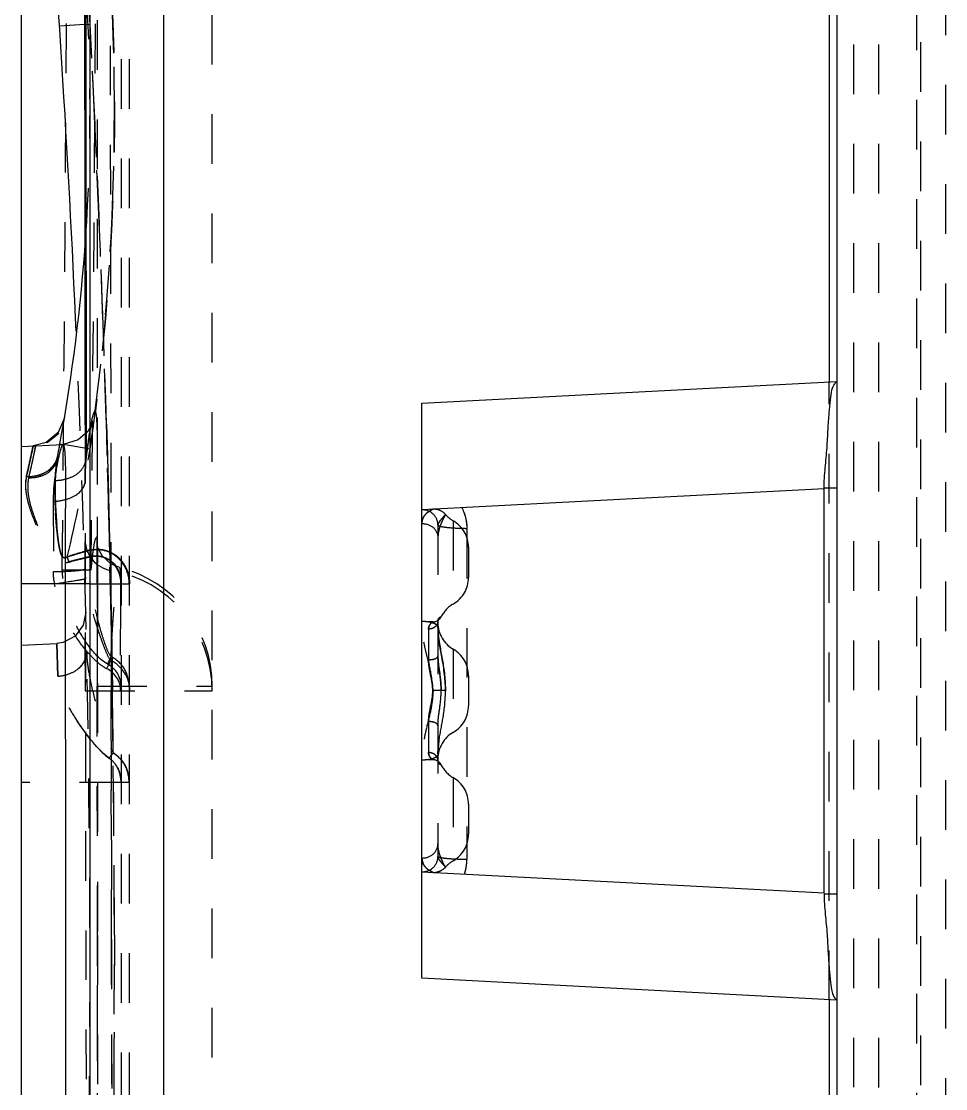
# Model space of a CAD drawing. Header units: millimetres. Extents: x 1147 to 12155, y -6137 to -4403.
# Drawn here: x 4469.75 to 4500.16, y -5206.5 to -5171.39 of the extents above; entities that cross this region are included whole.
import ezdxf

# ---------------------------------------------------------------- set-up
doc = ezdxf.new("R2010")
doc.units = ezdxf.units.MM
doc.header["$LTSCALE"] = 16.335
doc.linetypes.add('HIDDEN', pattern=[0.2, 0.1, -0.1])
doc.layers.get('0').update_dxf_attribs({"linetype": 'CONTINUOUS'})
doc.layers.add('DEFAULT_2', color=8, linetype='HIDDEN')

msp = doc.modelspace()

# ---------------------------------------------------------------- linework, layer by layer
at = {"color": 7, "linetype": 'Continuous'}
for p, q in [((4496.578, -5023.772), (4496.578, -5226.059)), ((4474.44, -5400.96), (4474.44, -5116.583)), ((4471.999, -5119.544), (4471.999, -5397.999)), ((4469.746, -5185.357), (4469.746, -5128.924)), ((4496.33, -5131.507), (4496.33, -5183.241)), ((4471.828, -5171.498), (4471.003, -5171.551)), ((4482.925, -5183.957), (4496.578, -5183.241)), ((4482.925, -5202.871), (4482.925, -5183.957)), ((4471.165, -5184.439), (4470.963, -5184.914)), ((4471.879, -5184.663), (4471.88, -5184.925)), ((4470.963, -5184.914), (4470.566, -5185.247)), ((4469.746, -5185.381), (4471.121, -5185.309)), ((4469.746, -5275.852), (4469.746, -5185.383)), ((4470.566, -5185.247), (4470.132, -5185.361)), ((4471.017, -5185.287), (4471.128, -5185.307)), ((4471.618, -5185.159), (4471.121, -5185.309)), ((4482.925, -5187.452), (4496.159, -5186.758)), ((4496.159, -5186.741), (4496.578, -5186.741)), ((4496.159, -5200.07), (4496.159, -5186.758)), ((4471.999, -5189.893), (4469.746, -5189.895)), ((4496.159, -5200.07), (4482.925, -5199.376)), ((4496.159, -5200.087), (4496.578, -5200.087)), ((4496.578, -5203.587), (4482.925, -5202.871)), ((4496.33, -5203.587), (4496.33, -5313.956))]:
    msp.add_line(p, q, dxfattribs=at)
msp.add_lwpolyline([(4471.999, -5184.763), (4471.929, -5184.882), (4471.618, -5185.159)], dxfattribs=at)
for centre, radius, start, end in [((41540.038, -5139.155), 37068.225, 180.0138473, 180.0707969), ((3995.337, -5202.464), 476.67, 2.56503, 4.71167), ((4410.608, -5174.31), 61.398, 349.7007, 356.07633), ((-4046.899, -5202.828), 8518.107, 359.9179094, 0.0869932)]:
    msp.add_arc(centre, radius, start, end, dxfattribs=at)
for points, knots in [([(4471.856, -5151.495), (4471.857, -5154.25), (4471.861, -5165.306), (4471.87, -5176.362), (4471.879, -5184.663)], [0, 0, 0, 0, 0.249206, 1, 1, 1, 1]), ([(4496.159, -5186.758), (4496.159, -5186.53), (4496.196, -5186.083), (4496.261, -5185.437), (4496.287, -5184.836), (4496.325, -5184.31), (4496.371, -5183.879), (4496.397, -5183.548), (4496.48, -5183.341), (4496.552, -5183.262), (4496.578, -5183.241)], [0, 0, 0, 0, 0.191156, 0.375781, 0.545798, 0.695176, 0.818164, 0.910324, 0.972891, 1, 1, 1, 1]), ([(4472, -5184.834), (4471.993, -5184.875), (4471.963, -5185.058), (4471.937, -5185.241), (4471.918, -5185.384)], [0, 0, 0, 0, 0.22333, 1, 1, 1, 1]), ([(4471.205, -5186.064), (4471.203, -5185.955), (4471.199, -5185.77), (4471.183, -5185.523), (4471.168, -5185.398), (4471.14, -5185.31), (4471.121, -5185.31)], [0, 0, 0, 0, 0.42638, 0.735515, 0.924362, 1, 1, 1, 1]), ([(4471.198, -5189.895), (4471.196, -5189.169), (4471.199, -5187.892), (4471.213, -5186.615), (4471.205, -5186.064)], [0, 0, 0, 0, 0.568479, 1, 1, 1, 1]), ([(4496.159, -5200.087), (4496.159, -5200.315), (4496.197, -5200.762), (4496.263, -5201.409), (4496.288, -5202.008), (4496.326, -5202.533), (4496.372, -5202.962), (4496.399, -5203.289), (4496.482, -5203.492), (4496.553, -5203.567), (4496.578, -5203.587)], [0, 0, 0, 0, 0.192286, 0.377787, 0.548395, 0.697982, 0.820878, 0.912638, 0.974004, 1, 1, 1, 1])]:
    msp.add_open_spline(points, degree=3, knots=knots, dxfattribs=at)
at = {"layer": 'DEFAULT_2', "color": 8, "linetype": 'HIDDEN'}
for p, q in [((4499.208, -5224.612), (4499.208, -5106.2)), ((4500.161, -5410.339), (4500.161, -5107.204)), ((4499.347, -5408.936), (4499.347, -5108.607)), ((4472.256, -5189.327), (4472.256, -5126.103)), ((4476.029, -5388.431), (4476.029, -5129.112)), ((4497.958, -5226.06), (4497.958, -5129.176)), ((4497.144, -5226.059), (4497.144, -5129.798)), ((4473.027, -5133.436), (4473.027, -5244.192)), ((4473.297, -5133.436), (4473.297, -5244.192)), ((4472.811, -5258.768), (4472.66, -5159.755)), ((4471.828, -5171.498), (4472.007, -5171.486)), ((4496.33, -5203.587), (4496.33, -5183.241)), ((4472.042, -5184.69), (4471.999, -5184.763)), ((4472.545, -5184.648), (4472.575, -5185.663)), ((4472.546, -5184.647), (4472.576, -5185.662)), ((4470.965, -5184.956), (4470.6, -5185.257)), ((4470.966, -5184.954), (4470.601, -5185.256)), ((4470.963, -5184.914), (4470.966, -5184.954)), ((4471.88, -5184.925), (4471.88, -5185.308)), ((4469.746, -5185.357), (4469.746, -5185.383)), ((4470.125, -5185.399), (4470.132, -5185.361)), ((4470.125, -5185.399), (4470.132, -5185.361)), ((4470.204, -5185.401), (4470.211, -5185.366)), ((4470.204, -5185.401), (4470.211, -5185.366)), ((4470.204, -5185.401), (4470.211, -5185.367)), ((4470.601, -5185.256), (4470.566, -5185.247)), ((4472.007, -5185.467), (4471.128, -5185.307)), ((4471.88, -5185.308), (4471.881, -5185.685)), ((4471.878, -5185.802), (4471.88, -5185.685)), ((4472.575, -5185.663), (4472.578, -5185.772)), ((4472.576, -5185.662), (4472.579, -5185.771)), ((4472.578, -5185.772), (4472.598, -5186.501)), ((4472.579, -5185.771), (4472.599, -5186.5)), ((4472.598, -5186.501), (4472.611, -5187.013)), ((4470.796, -5187.182), (4470.8, -5189.492)), ((4472.611, -5187.013), (4472.646, -5188.444)), ((4483.956, -5187.823), (4483.956, -5190.559)), ((4483.454, -5187.964), (4483.454, -5198.865)), ((4484.407, -5188.081), (4484.407, -5198.964)), ((4471.853, -5193.415), (4471.846, -5188.5)), ((4472.646, -5188.444), (4472.668, -5189.378)), ((4472.648, -5188.472), (4472.668, -5189.365)), ((4472.065, -5188.996), (4472.007, -5188.782)), ((4484.459, -5188.694), (4484.459, -5189.688)), ((4471.315, -5189.179), (4471.257, -5189.007)), ((4472.256, -5189.327), (4472.256, -5189.385)), ((4471.091, -5189.429), (4472.042, -5189.438)), ((4471.851, -5189.498), (4471.848, -5189.393)), ((4472.668, -5189.365), (4472.679, -5189.879)), ((4472.668, -5189.378), (4472.679, -5189.886)), ((4471.999, -5189.893), (4473.315, -5189.895)), ((4472.246, -5189.894), (4472.256, -5201.454)), ((4472.679, -5189.879), (4472.697, -5190.799)), ((4472.679, -5189.886), (4472.697, -5190.812)), ((4472.251, -5190.294), (4472.247, -5190.958)), ((4472.697, -5190.799), (4472.719, -5191.98)), ((4472.697, -5190.812), (4472.722, -5192.129)), ((4483.456, -5191.102), (4483.468, -5191.089)), ((4483.468, -5191.089), (4483.467, -5191.09)), ((4483.283, -5191.147), (4482.925, -5191.138)), ((4483.146, -5191.382), (4483.146, -5192.401)), ((4483.454, -5191.112), (4483.456, -5191.102)), ((4469.746, -5191.917), (4470.912, -5191.856)), ((4471.126, -5191.821), (4470.912, -5191.856)), ((4470.912, -5191.856), (4470.942, -5192.934)), ((4470.942, -5192.933), (4470.912, -5191.856)), ((4472.719, -5191.98), (4472.742, -5193.415)), ((4472.722, -5192.129), (4472.742, -5193.399)), ((4483.956, -5192.046), (4483.956, -5194.782)), ((4484.459, -5192.917), (4484.459, -5193.911)), ((4471.847, -5193.415), (4476.029, -5193.414)), ((4472.241, -5193.265), (4476.029, -5193.263)), ((4472.242, -5193.415), (4472.241, -5193.265)), ((4472.253, -5201.454), (4472.242, -5193.415)), ((4472.688, -5193.414), (4472.704, -5201.453)), ((4483.146, -5194.427), (4483.146, -5195.446)), ((4483.283, -5195.681), (4482.925, -5195.69)), ((4483.454, -5195.714), (4483.454, -5195.712)), ((4483.468, -5195.739), (4483.467, -5195.738)), ((4483.956, -5196.269), (4483.956, -5199.005)), ((4473.297, -5196.431), (4469.746, -5196.431)), ((4484.459, -5197.14), (4484.459, -5198.134)), ((4483.636, -5199.14), (4483.702, -5199.214)), ((4472.256, -5201.454), (4472.247, -5215.033)), ((4472.254, -5202.463), (4472.253, -5201.454)), ((4472.256, -5316.089), (4472.256, -5201.454)), ((4472.704, -5201.453), (4472.729, -5215.032)), ((4472.809, -5201.454), (4472.81, -5202.463)), ((4472.255, -5204.73), (4472.254, -5202.463)), ((4472.256, -5208.866), (4472.255, -5204.73))]:
    msp.add_line(p, q, dxfattribs=at)
for points in [[(4471.878, -5185.802), (4471.93, -5185.392), (4471.975, -5185.087), (4472.014, -5184.857), (4472.044, -5184.706), (4472.054, -5184.664)], [(4472.054, -5184.664), (4472.06, -5184.642), (4472.042, -5184.69)], [(4471.844, -5186.524), (4471.844, -5186.408), (4471.878, -5185.802)], [(4472.241, -5188.588), (4472.242, -5188.593), (4472.246, -5188.657)], [(4472.974, -5189.359), (4472.692, -5189.241), (4472.413, -5188.986), (4472.279, -5188.736), (4472.244, -5188.606), (4472.241, -5188.588)], [(4472.246, -5188.657), (4472.251, -5188.777), (4472.254, -5188.946), (4472.256, -5189.16)], [(4471.865, -5190.828), (4471.779, -5191.258), (4471.518, -5191.611), (4471.126, -5191.821)], [(4483.454, -5191.116), (4483.454, -5191.107), (4483.458, -5191.099)], [(4483.468, -5195.739), (4483.459, -5195.729), (4483.454, -5195.722), (4483.454, -5195.712)], [(4483.467, -5195.738), (4483.459, -5195.73), (4483.454, -5195.722)]]:
    msp.add_lwpolyline(points, dxfattribs=at)
for centre, radius, start, end in [((-194.449, -5144.085), 4665.76, 359.443156, 359.881963), ((-40.424, -5144.661), 4512.688, 359.431475, 359.885267), ((3995.337, -5202.464), 477.675, 3.71825, 5.1552), ((4394.882, -5174.31), 77.929, 352.64052, 7.40537), ((4410.608, -5174.31), 61.398, 356.07633, 4.07834), ((3874.784, -5202.464), 598.026, 357.03079, 2.96921), ((3882.59, -5202.252), 590.219, 0.659516, 2.987964), ((3885.643, -5202.064), 587.161, 1.699783, 2.985212), ((3893.186, -5201.817), 579.615, 1.697557, 2.999659), ((3995.337, -5202.464), 476.67, 356.61831, 2.56503), ((4398.007, -5174.634), 74.789, 352.28719, 352.58032), ((4402.455, -5175.136), 70.315, 352.20554, 352.51732), ((4402.558, -5175.141), 70.212, 352.1986, 352.51058), ((4398.358, -5174.682), 74.434, 351.66917, 352.28745), ((4403.245, -5175.244), 69.518, 351.54423, 352.2062), ((4403.306, -5175.244), 69.457, 351.53668, 352.19923), ((4480.825, -5186.303), 8.947, 169.7073, 170.1917), ((41540.038, -5139.155), 37068.225, 180.0707969, 180.1848899), ((4482.25, -5186.55), 10.393, 170.1873, 170.4941), ((4410.608, -5174.31), 61.398, 349.1973, 349.7007), ((4410.608, -5174.31), 62.404, 346.36895, 349.7007), ((4496.19, -5188.593), 24.483, 172.4684, 173.1791), ((4470.35, -5185.598), 0.599, 342.8893, 349.2456), ((4477.295, -5186.257), 5.444, 174.646, 175.177), ((4476.876, -5186.218), 5.024, 173.9164, 174.6485), ((4394.255, -5185.778), 78.001, 359.99697, 0.14585), ((4476.476, -5186.616), 5.614, 173.9304, 176.8973), ((3877.783, -5202.304), 595.025, 1.331982, 1.522016), ((4482.951, -5187.964), 0.503, 0, 93), ((4483.323, -5187.944), 0.503, 41.1148, 93.0076), ((4484.459, -5186.952), 1.006, 221.1196, 240), ((4483.454, -5188.694), 1.006, 0, 59.9997), ((4472.852, -5188.458), 1.005, 180.0762, 260.3205), ((4476.271, -5204.557), 16.33, 106.0691, 107.89), ((4476.353, -5204.699), 16.499, 106.195, 107.9931), ((4475.941, -5203.4), 15.139, 105.6927, 106.0777), ((4475.895, -5203.237), 14.969, 105.6893, 106.0795), ((4475.876, -5203.17), 14.899, 105.6888, 106.08), ((4477.489, -5208.73), 20.677, 105.8339, 106.1107), ((4477.599, -5208.935), 20.915, 105.9648, 106.2362), ((4477.474, -5208.497), 20.46, 105.7149, 105.9647), ((4476.204, -5204.337), 16.112, 105.3787, 105.6895), ((4477.368, -5208.306), 20.236, 105.5755, 105.8338), ((4476.532, -5205.53), 17.348, 105.1201, 105.3791), ((4476.52, -5205.486), 17.303, 105.1202, 105.3798), ((4476.468, -5205.294), 17.105, 105.1204, 105.3831), ((4477.37, -5208.126), 20.074, 105.4955, 105.7148), ((4477.269, -5207.951), 19.868, 105.36, 105.5754), ((4472.221, -5189.867), 1.095, 88.6948, 101.2904), ((4475.109, -5203.064), 14.401, 104.2959, 105.307), ((4475.121, -5203.228), 14.556, 104.1625, 105.1595), ((4474.67, -5201.492), 12.763, 104.1173, 105.2445), ((4475.591, -5204.963), 16.36, 103.2307, 104.2915), ((4475.402, -5204.408), 15.769, 103.0283, 104.1109), ((4475.6, -5205.131), 16.517, 103.1331, 104.1587), ((4476.163, -5207.386), 18.85, 102.5754, 103.2369), ((4476.408, -5208.741), 20.217, 102.4071, 103.0386), ((4476.089, -5207.214), 18.657, 102.6632, 103.1422), ((4476.375, -5208.481), 19.956, 102.4739, 102.6661), ((4426.854, -5189.325), 45.402, 359.9985, 0.1465), ((4472.007, -5193.414), 4.022, 0, 80.3205), ((4472.007, -5193.263), 4.022, 0, 76.0884), ((4483.454, -5189.688), 1.006, 300.0003, 360), ((4471.894, -5189.895), 1.133, 0, 4.6767), ((4484.459, -5191.43), 1.006, 120, 153.5039), ((4812.676, -5193.099), 340.436, 179.63969, 179.77127), ((4483.291, -5190.847), 0.3, 268.5, 333.5039), ((4484.459, -5191.175), 1.006, 180, 240), ((4733.426, -5192.728), 261.185, 179.78319, 180.11783), ((4483.454, -5192.917), 1.006, 0, 59.9997), ((4471.245, -5192.141), 0.652, 333.8634, 342.9394), ((4452.302, -5182.992), 22.458, 334.4157, 335.1902), ((4453.982, -5183.119), 20.846, 333.1492, 333.8969), ((4472.207, -5193.414), 1.108, 359.9789, 64.35), ((4472.211, -5193.414), 0.803, 359.9681, 64.3284), ((4472.21, -5193.263), 0.817, 359.9765, 63.0998), ((4480.308, -5193.417), 3.251, 0.0499, 4.1692), ((3880.882, -5202.373), 591.928, 0.669285, 0.868665), ((3870.161, -5202.464), 602.649, 0.096025, 0.860363), ((4484.171, -5364.071), 170.671, 90.15745, 90.29342), ((4477.834, -5190.231), 7.517, 209.7246, 214.0797), ((4483.454, -5193.911), 1.006, 300.0003, 360), ((4479.1, -5189.375), 9.046, 214.0745, 216.6873), ((4480.158, -5188.602), 10.356, 216.6152, 217.9826), ((4484.459, -5195.653), 1.006, 120, 180), ((4467.466, -5191.343), 6.713, 320.31, 322.194), ((4483.291, -5195.981), 0.3, 26.4961, 91.5), ((4484.459, -5195.398), 1.006, 206.4961, 240), ((4483.454, -5197.14), 1.006, 0, 59.9997), ((4483.454, -5198.134), 1.006, 300.0003, 360), ((4482.951, -5198.865), 0.503, 267, 360), ((4484.459, -5199.876), 1.006, 120, 138.8804), ((4482.893, -5198.962), 1.513, 341.58, 359.9394), ((4483.323, -5198.884), 0.503, 266.9903, 318.8852), ((3870.09, -5202.464), 602.72, 359.016331, 0.000072)]:
    msp.add_arc(centre, radius, start, end, dxfattribs=at)
for points, knots in [([(4472.007, -5185.467), (4472.555, -5181.779), (4473.064, -5174.309), (4472.554, -5166.841), (4472.007, -5163.152)], [0, 0, 0, 0, 0.5, 1, 1, 1, 1]), ([(4472.007, -5185.467), (4472.557, -5181.779), (4472.935, -5176.17), (4472.68, -5168.712), (4472.286, -5164.997), (4472.007, -5163.152)], [0, 0, 0, 0, 0.499828, 0.749939, 1, 1, 1, 1]), ([(4472.163, -5164.265), (4472.601, -5167.581), (4473.015, -5174.278), (4472.607, -5180.976), (4472.171, -5184.292)], [0, 0, 0, 0, 0.499999, 1, 1, 1, 1]), ([(4472.165, -5164.265), (4472.387, -5165.923), (4472.702, -5169.258), (4472.911, -5175.948), (4472.607, -5180.976), (4472.171, -5184.293)], [0, 0, 0, 0, 0.250061, 0.50014, 1, 1, 1, 1]), ([(4472.242, -5184.703), (4472.239, -5184.632), (4472.233, -5184.509), (4472.22, -5184.368), (4472.207, -5184.285), (4472.196, -5184.246), (4472.187, -5184.22), (4472.159, -5184.203), (4472.125, -5184.267), (4472.079, -5184.412), (4472.045, -5184.581), (4472.022, -5184.704)], [0, 0, 0, 0, 0.20884, 0.359968, 0.413642, 0.452797, 0.478166, 0.493041, 0.535701, 0.632899, 1, 1, 1, 1]), ([(4472.256, -5185.579), (4472.255, -5185.494), (4472.254, -5185.202), (4472.25, -5184.91), (4472.242, -5184.703)], [0, 0, 0, 0, 0.29263, 1, 1, 1, 1]), ([(4470.132, -5185.361), (4470.139, -5185.339), (4470.095, -5185.532), (4470.063, -5185.71), (4469.968, -5186.119), (4469.91, -5186.366)], [0, 0, 0, 0, 0.066546, 0.260783, 1, 1, 1, 1]), ([(4470.132, -5185.361), (4470.124, -5185.382), (4470.115, -5185.472), (4470.066, -5185.663), (4470.002, -5185.977), (4469.943, -5186.224), (4469.91, -5186.366)], [0, 0, 0, 0, 0.066626, 0.26085, 0.57464, 1, 1, 1, 1]), ([(4469.91, -5186.366), (4469.938, -5186.248), (4470.012, -5185.926), (4470.083, -5185.604), (4470.125, -5185.399)], [0, 0, 0, 0, 0.367807, 1, 1, 1, 1]), ([(4469.91, -5186.366), (4469.938, -5186.248), (4470.012, -5185.926), (4470.083, -5185.604), (4470.125, -5185.399)], [0, 0, 0, 0, 0.367604, 1, 1, 1, 1]), ([(4470.213, -5185.357), (4470.22, -5185.334), (4470.173, -5185.536), (4470.158, -5185.633), (4470.072, -5186.017), (4470.018, -5186.256), (4469.983, -5186.403)], [0, 0, 0, 0, 0.066712, 0.261224, 0.575115, 1, 1, 1, 1]), ([(4470.213, -5185.357), (4470.209, -5185.362), (4470.21, -5185.387), (4470.195, -5185.437), (4470.18, -5185.524), (4470.154, -5185.641), (4470.122, -5185.79), (4470.065, -5186.048), (4470.018, -5186.256), (4469.983, -5186.403)], [0, 0, 0, 0, 0.016859, 0.066728, 0.148549, 0.261264, 0.403818, 0.575159, 1, 1, 1, 1]), ([(4470.213, -5185.357), (4470.215, -5185.351), (4470.202, -5185.402), (4470.2, -5185.428), (4470.178, -5185.528), (4470.143, -5185.697), (4470.076, -5186), (4470.018, -5186.256), (4469.983, -5186.403)], [0, 0, 0, 0, 0.016833, 0.066665, 0.148446, 0.261129, 0.575021, 1, 1, 1, 1]), ([(4471.121, -5185.31), (4471.11, -5185.311), (4471.085, -5185.34), (4471.061, -5185.398), (4471.028, -5185.497), (4470.977, -5185.696), (4470.909, -5186.033), (4470.862, -5186.326), (4470.837, -5186.494)], [0, 0, 0, 0, 0.02642, 0.079654, 0.162865, 0.275597, 0.585429, 1, 1, 1, 1]), ([(4469.91, -5186.366), (4470.038, -5186.371), (4470.289, -5186.339), (4470.697, -5186.175), (4470.904, -5185.894), (4470.939, -5185.71)], [0, 0, 0, 0, 0.293999, 0.569085, 1, 1, 1, 1]), ([(4469.983, -5186.403), (4470.101, -5186.408), (4470.329, -5186.38), (4470.699, -5186.234), (4470.887, -5185.982), (4470.919, -5185.817)], [0, 0, 0, 0, 0.297436, 0.573531, 1, 1, 1, 1]), ([(4470.836, -5185.956), (4470.849, -5185.936), (4470.895, -5185.86), (4470.927, -5185.774), (4470.939, -5185.71)], [0, 0, 0, 0, 0.261763, 1, 1, 1, 1]), ([(4470.838, -5186.494), (4470.96, -5186.495), (4471.205, -5186.463), (4471.54, -5186.333), (4471.785, -5186.099), (4471.863, -5185.899), (4471.876, -5185.802)], [0, 0, 0, 0, 0.271471, 0.541365, 0.783528, 1, 1, 1, 1]), ([(4471.255, -5189.016), (4471.233, -5189.033), (4471.183, -5189.059), (4471.1, -5189.027), (4471.059, -5188.944), (4471.031, -5188.849), (4471.005, -5188.742), (4470.977, -5188.597), (4470.949, -5188.411), (4470.922, -5188.185), (4470.891, -5187.882), (4470.863, -5187.506), (4470.842, -5187.061), (4470.839, -5186.498), (4470.868, -5186.082), (4470.919, -5185.817)], [0, 0, 0, 0, 0.024117, 0.045127, 0.070784, 0.101966, 0.134361, 0.166978, 0.233076, 0.300294, 0.367938, 0.502134, 0.633907, 0.761885, 1, 1, 1, 1]), ([(4471.257, -5189.007), (4471.236, -5189.024), (4471.187, -5189.051), (4471.103, -5189.021), (4471.063, -5188.936), (4471.036, -5188.838), (4471.011, -5188.728), (4470.984, -5188.578), (4470.958, -5188.386), (4470.932, -5188.154), (4470.903, -5187.841), (4470.877, -5187.452), (4470.858, -5186.992), (4470.857, -5186.411), (4470.887, -5185.983), (4470.939, -5185.71)], [0, 0, 0, 0, 0.023547, 0.043736, 0.068907, 0.099949, 0.132286, 0.164881, 0.231015, 0.298351, 0.366164, 0.500766, 0.633, 0.761433, 1, 1, 1, 1]), ([(4471.257, -5189.007), (4471.236, -5189.024), (4471.187, -5189.051), (4471.103, -5189.021), (4471.063, -5188.936), (4471.036, -5188.838), (4471.011, -5188.728), (4470.984, -5188.578), (4470.958, -5188.386), (4470.932, -5188.154), (4470.903, -5187.841), (4470.877, -5187.452), (4470.858, -5186.992), (4470.857, -5186.411), (4470.887, -5185.983), (4470.939, -5185.71)], [0, 0, 0, 0, 0.023547, 0.043736, 0.068907, 0.099949, 0.132286, 0.164881, 0.231015, 0.298351, 0.366164, 0.500766, 0.633, 0.761433, 1, 1, 1, 1]), ([(4471.257, -5189.007), (4471.236, -5189.024), (4471.187, -5189.051), (4471.103, -5189.021), (4471.063, -5188.936), (4471.036, -5188.838), (4471.011, -5188.728), (4470.984, -5188.578), (4470.958, -5188.386), (4470.932, -5188.154), (4470.903, -5187.841), (4470.877, -5187.452), (4470.858, -5186.992), (4470.857, -5186.411), (4470.887, -5185.983), (4470.939, -5185.71)], [0, 0, 0, 0, 0.023549, 0.043738, 0.06891, 0.099952, 0.132289, 0.164884, 0.231018, 0.298354, 0.366167, 0.500768, 0.633001, 0.761434, 1, 1, 1, 1]), ([(4471.257, -5189.007), (4471.236, -5189.024), (4471.187, -5189.051), (4471.103, -5189.021), (4471.063, -5188.936), (4471.036, -5188.838), (4471.011, -5188.728), (4470.984, -5188.578), (4470.958, -5188.386), (4470.932, -5188.154), (4470.903, -5187.841), (4470.877, -5187.452), (4470.858, -5186.992), (4470.857, -5186.411), (4470.887, -5185.983), (4470.939, -5185.71)], [0, 0, 0, 0, 0.023549, 0.043738, 0.06891, 0.099952, 0.132289, 0.164884, 0.231018, 0.298354, 0.366167, 0.500768, 0.633001, 0.761434, 1, 1, 1, 1]), ([(4471.257, -5189.007), (4471.236, -5189.024), (4471.187, -5189.051), (4471.103, -5189.021), (4471.063, -5188.936), (4471.036, -5188.838), (4471.011, -5188.728), (4470.984, -5188.578), (4470.958, -5188.386), (4470.932, -5188.154), (4470.903, -5187.841), (4470.877, -5187.452), (4470.858, -5186.992), (4470.857, -5186.411), (4470.887, -5185.983), (4470.939, -5185.71)], [0, 0, 0, 0, 0.023549, 0.043738, 0.06891, 0.099952, 0.132289, 0.164884, 0.231018, 0.298354, 0.366166, 0.500768, 0.633001, 0.761434, 1, 1, 1, 1]), ([(4471.257, -5189.007), (4471.236, -5189.024), (4471.187, -5189.051), (4471.103, -5189.021), (4471.063, -5188.936), (4471.036, -5188.838), (4471.011, -5188.728), (4470.984, -5188.578), (4470.958, -5188.386), (4470.932, -5188.154), (4470.903, -5187.841), (4470.877, -5187.452), (4470.858, -5186.992), (4470.857, -5186.411), (4470.887, -5185.983), (4470.939, -5185.71)], [0, 0, 0, 0, 0.023549, 0.043738, 0.06891, 0.099952, 0.132289, 0.164884, 0.231018, 0.298354, 0.366166, 0.500768, 0.633001, 0.761434, 1, 1, 1, 1]), ([(4471.844, -5186.525), (4471.844, -5186.462), (4471.845, -5186.22), (4471.855, -5185.977), (4471.87, -5185.799)], [0, 0, 0, 0, 0.261983, 1, 1, 1, 1]), ([(4472.246, -5189.894), (4472.245, -5189.513), (4472.244, -5188.142), (4472.256, -5186.772), (4472.256, -5185.782)], [0, 0, 0, 0, 0.277903, 1, 1, 1, 1]), ([(4470.382, -5186.295), (4470.43, -5186.278), (4470.606, -5186.204), (4470.759, -5186.072), (4470.836, -5185.956)], [0, 0, 0, 0, 0.267625, 1, 1, 1, 1]), ([(4470.382, -5186.295), (4470.43, -5186.278), (4470.606, -5186.204), (4470.759, -5186.072), (4470.836, -5185.956)], [0, 0, 0, 0, 0.267628, 1, 1, 1, 1]), ([(4469.91, -5186.366), (4469.858, -5186.589), (4469.909, -5187.111), (4470.128, -5187.726), (4470.368, -5188.255), (4470.548, -5188.595), (4470.717, -5188.861), (4470.864, -5189.05), (4471.063, -5189.204), (4471.237, -5189.199), (4471.315, -5189.179)], [0, 0, 0, 0, 0.202973, 0.446348, 0.579032, 0.716605, 0.78678, 0.857648, 0.928749, 1, 1, 1, 1]), ([(4469.91, -5186.366), (4469.895, -5186.474), (4469.871, -5186.705), (4469.921, -5187.067), (4470.032, -5187.448), (4470.182, -5187.846), (4470.367, -5188.253), (4470.546, -5188.593), (4470.715, -5188.858), (4470.861, -5189.047), (4471.062, -5189.204), (4471.235, -5189.195), (4471.315, -5189.179)], [0, 0, 0, 0, 0.096693, 0.203647, 0.32096, 0.446679, 0.579003, 0.716197, 0.786213, 0.856815, 0.928185, 1, 1, 1, 1]), ([(4469.91, -5186.366), (4469.895, -5186.474), (4469.871, -5186.705), (4469.921, -5187.067), (4470.032, -5187.448), (4470.182, -5187.846), (4470.367, -5188.253), (4470.546, -5188.593), (4470.715, -5188.858), (4470.861, -5189.047), (4471.062, -5189.204), (4471.235, -5189.195), (4471.315, -5189.179)], [0, 0, 0, 0, 0.096693, 0.203647, 0.32096, 0.446679, 0.579004, 0.716197, 0.786214, 0.856816, 0.928186, 1, 1, 1, 1]), ([(4469.983, -5186.403), (4469.967, -5186.51), (4469.942, -5186.737), (4470.007, -5187.232), (4470.177, -5187.74), (4470.401, -5188.258), (4470.57, -5188.593), (4470.731, -5188.854), (4470.868, -5189.041), (4471.061, -5189.196), (4471.23, -5189.19), (4471.307, -5189.174)], [0, 0, 0, 0, 0.097857, 0.205497, 0.448357, 0.580414, 0.717258, 0.787057, 0.85754, 0.928601, 1, 1, 1, 1]), ([(4469.983, -5186.403), (4469.967, -5186.51), (4469.942, -5186.737), (4470.007, -5187.232), (4470.177, -5187.74), (4470.401, -5188.258), (4470.57, -5188.593), (4470.731, -5188.854), (4470.868, -5189.041), (4471.061, -5189.196), (4471.23, -5189.19), (4471.307, -5189.174)], [0, 0, 0, 0, 0.097857, 0.205497, 0.448357, 0.580414, 0.717258, 0.787057, 0.85754, 0.928601, 1, 1, 1, 1]), ([(4469.983, -5186.403), (4469.967, -5186.51), (4469.942, -5186.737), (4470.007, -5187.231), (4470.177, -5187.74), (4470.401, -5188.258), (4470.569, -5188.593), (4470.732, -5188.853), (4470.867, -5189.042), (4471.06, -5189.195), (4471.231, -5189.193), (4471.307, -5189.174)], [0, 0, 0, 0, 0.097833, 0.205458, 0.448271, 0.580303, 0.717123, 0.786901, 0.857371, 0.928552, 1, 1, 1, 1]), ([(4470.838, -5186.494), (4470.83, -5186.547), (4470.802, -5186.776), (4470.795, -5187.006), (4470.796, -5187.182)], [0, 0, 0, 0, 0.234549, 1, 1, 1, 1]), ([(4470.796, -5187.182), (4470.928, -5187.178), (4471.188, -5187.136), (4471.598, -5186.99), (4471.844, -5186.707), (4471.844, -5186.525)], [0, 0, 0, 0, 0.30025, 0.588114, 1, 1, 1, 1]), ([(4470.851, -5186.415), (4470.839, -5186.648), (4470.839, -5187.003), (4470.862, -5187.479), (4470.888, -5187.846), (4470.918, -5188.154), (4470.948, -5188.398), (4470.973, -5188.579), (4471.008, -5188.757), (4471.044, -5188.911), (4471.104, -5189.04), (4471.198, -5189.051), (4471.237, -5189.03), (4471.255, -5189.016)], [0, 0, 0, 0, 0.250663, 0.380823, 0.512945, 0.646318, 0.712622, 0.778017, 0.842474, 0.905712, 0.954828, 0.975691, 1, 1, 1, 1]), ([(4470.87, -5186.312), (4470.857, -5186.544), (4470.855, -5187.017), (4470.885, -5187.61), (4470.92, -5188.032), (4470.945, -5188.275), (4470.967, -5188.458), (4470.99, -5188.61), (4471.012, -5188.731), (4471.031, -5188.822), (4471.058, -5188.911), (4471.089, -5188.996), (4471.172, -5189.067), (4471.233, -5189.026), (4471.257, -5189.007)], [0, 0, 0, 0, 0.241516, 0.490545, 0.617025, 0.680637, 0.744457, 0.808453, 0.840509, 0.872598, 0.904709, 0.936816, 0.96796, 1, 1, 1, 1]), ([(4470.87, -5186.312), (4470.857, -5186.544), (4470.855, -5187.017), (4470.885, -5187.61), (4470.92, -5188.032), (4470.945, -5188.275), (4470.967, -5188.458), (4470.99, -5188.61), (4471.012, -5188.732), (4471.031, -5188.822), (4471.058, -5188.911), (4471.089, -5188.996), (4471.172, -5189.067), (4471.233, -5189.026), (4471.257, -5189.006)], [0, 0, 0, 0, 0.241517, 0.49055, 0.617033, 0.680646, 0.744467, 0.808465, 0.840522, 0.872612, 0.904722, 0.936824, 0.967957, 1, 1, 1, 1]), ([(4470.87, -5186.312), (4470.857, -5186.544), (4470.855, -5187.017), (4470.885, -5187.61), (4470.92, -5188.032), (4470.945, -5188.275), (4470.967, -5188.458), (4470.99, -5188.61), (4471.012, -5188.731), (4471.031, -5188.822), (4471.058, -5188.911), (4471.089, -5188.996), (4471.172, -5189.067), (4471.233, -5189.026), (4471.257, -5189.007)], [0, 0, 0, 0, 0.241516, 0.490545, 0.617025, 0.680637, 0.744457, 0.808453, 0.840509, 0.872598, 0.904709, 0.936816, 0.96796, 1, 1, 1, 1]), ([(4483.297, -5187.442), (4483.29, -5187.442), (4483.27, -5187.455), (4483.227, -5187.472), (4483.166, -5187.508), (4483.071, -5187.576), (4482.96, -5187.703), (4482.925, -5187.842), (4482.925, -5187.915)], [0, 0, 0, 0, 0.0297, 0.108494, 0.222134, 0.357639, 0.659061, 1, 1, 1, 1]), ([(4482.925, -5187.915), (4482.934, -5187.846), (4482.956, -5187.713), (4483.08, -5187.563), (4483.2, -5187.492), (4483.27, -5187.443), (4483.297, -5187.442)], [0, 0, 0, 0, 0.326685, 0.621894, 0.874423, 1, 1, 1, 1]), ([(4484.24, -5187.393), (4484.291, -5187.5), (4484.381, -5187.723), (4484.401, -5187.962), (4484.407, -5188.081)], [0, 0, 0, 0, 0.500411, 1, 1, 1, 1]), ([(4482.925, -5187.915), (4483.056, -5187.908), (4483.328, -5187.992), (4483.454, -5188.255), (4483.454, -5188.379)], [0, 0, 0, 0, 0.514282, 1, 1, 1, 1]), ([(4483.702, -5187.613), (4483.718, -5187.59), (4483.643, -5187.715), (4483.62, -5187.77), (4483.548, -5187.922), (4483.481, -5188.113), (4483.454, -5188.289), (4483.454, -5188.379)], [0, 0, 0, 0, 0.106624, 0.221203, 0.359758, 0.670288, 1, 1, 1, 1]), ([(4483.702, -5187.613), (4483.701, -5187.612), (4483.697, -5187.622), (4483.691, -5187.629), (4483.68, -5187.651), (4483.66, -5187.689), (4483.627, -5187.754), (4483.583, -5187.847), (4483.536, -5187.958), (4483.477, -5188.134), (4483.454, -5188.279), (4483.454, -5188.379)], [0, 0, 0, 0, 0.005489, 0.022099, 0.049178, 0.086002, 0.185936, 0.315209, 0.466402, 0.632934, 1, 1, 1, 1]), ([(4483.454, -5187.964), (4483.454, -5187.93), (4483.496, -5187.856), (4483.585, -5187.746), (4483.658, -5187.662), (4483.702, -5187.614)], [0, 0, 0, 0, 0.231662, 0.549572, 1, 1, 1, 1]), ([(4483.533, -5187.811), (4483.513, -5187.837), (4483.479, -5187.883), (4483.454, -5187.939), (4483.454, -5187.964)], [0, 0, 0, 0, 0.575205, 1, 1, 1, 1]), ([(4483.702, -5187.613), (4483.707, -5187.607), (4483.586, -5187.742), (4483.581, -5187.749), (4483.533, -5187.811)], [0, 0, 0, 0, 0.094559, 1, 1, 1, 1]), ([(4484.407, -5188.081), (4484.284, -5188.08), (4484.057, -5188.073), (4483.765, -5188.052), (4483.57, -5188.021), (4483.481, -5187.994), (4483.454, -5187.973), (4483.454, -5187.964)], [0, 0, 0, 0, 0.37865, 0.697607, 0.911299, 0.970575, 1, 1, 1, 1]), ([(4472.132, -5188.688), (4472.148, -5188.583), (4472.224, -5188.17), (4472.245, -5188.594), (4472.249, -5188.702)], [0, 0, 0, 0, 0.494844, 1, 1, 1, 1]), ([(4473.315, -5189.895), (4473.315, -5189.731), (4473.249, -5189.401), (4472.953, -5188.993), (4472.506, -5188.759), (4472.167, -5188.75), (4472.007, -5188.782)], [0, 0, 0, 0, 0.251328, 0.500043, 0.748769, 1, 1, 1, 1]), ([(4473.315, -5189.895), (4473.315, -5189.731), (4473.249, -5189.401), (4472.953, -5188.993), (4472.506, -5188.759), (4472.167, -5188.75), (4472.007, -5188.782)], [0, 0, 0, 0, 0.251473, 0.500135, 0.748702, 1, 1, 1, 1]), ([(4472.042, -5189.438), (4472.049, -5189.363), (4472.075, -5189.113), (4472.105, -5188.862), (4472.132, -5188.688)], [0, 0, 0, 0, 0.29985, 1, 1, 1, 1]), ([(4472.059, -5188.989), (4472.183, -5188.961), (4472.449, -5188.98), (4472.893, -5189.244), (4473.027, -5189.648), (4473.027, -5189.895)], [0, 0, 0, 0, 0.253931, 0.506441, 1, 1, 1, 1]), ([(4472.065, -5188.996), (4472.186, -5188.969), (4472.448, -5188.989), (4472.883, -5189.253), (4473.013, -5189.652), (4473.013, -5189.895)], [0, 0, 0, 0, 0.253402, 0.5057, 1, 1, 1, 1]), ([(4472.065, -5188.996), (4472.186, -5188.969), (4472.448, -5188.989), (4472.883, -5189.253), (4473.013, -5189.652), (4473.013, -5189.895)], [0, 0, 0, 0, 0.253401, 0.505701, 1, 1, 1, 1]), ([(4472.249, -5188.702), (4472.25, -5188.737), (4472.254, -5188.906), (4472.255, -5189.075), (4472.256, -5189.209)], [0, 0, 0, 0, 0.209038, 1, 1, 1, 1]), ([(4473.031, -5189.146), (4472.936, -5189.033), (4472.701, -5188.849), (4472.412, -5188.779), (4472.271, -5188.772)], [0, 0, 0, 0, 0.512097, 1, 1, 1, 1]), ([(4473.106, -5189.246), (4473.015, -5189.109), (4472.767, -5188.873), (4472.436, -5188.78), (4472.271, -5188.773)], [0, 0, 0, 0, 0.497895, 1, 1, 1, 1]), ([(4473.106, -5189.246), (4473.015, -5189.109), (4472.767, -5188.873), (4472.436, -5188.78), (4472.271, -5188.773)], [0, 0, 0, 0, 0.497896, 1, 1, 1, 1]), ([(4473.118, -5189.237), (4473.026, -5189.1), (4472.774, -5188.864), (4472.441, -5188.771), (4472.275, -5188.763)], [0, 0, 0, 0, 0.49778, 1, 1, 1, 1]), ([(4472.61, -5189.097), (4472.728, -5189.169), (4472.927, -5189.386), (4472.998, -5189.665), (4473.01, -5189.804)], [0, 0, 0, 0, 0.496962, 1, 1, 1, 1]), ([(4472.61, -5189.097), (4472.728, -5189.169), (4472.927, -5189.386), (4472.998, -5189.665), (4473.01, -5189.804)], [0, 0, 0, 0, 0.496962, 1, 1, 1, 1]), ([(4472.61, -5189.097), (4472.728, -5189.169), (4472.927, -5189.386), (4472.998, -5189.665), (4473.01, -5189.804)], [0, 0, 0, 0, 0.496969, 1, 1, 1, 1]), ([(4472.617, -5189.09), (4472.737, -5189.163), (4472.938, -5189.381), (4473.012, -5189.662), (4473.023, -5189.802)], [0, 0, 0, 0, 0.497282, 1, 1, 1, 1]), ([(4473.297, -5189.895), (4473.297, -5189.827), (4473.276, -5189.56), (4473.16, -5189.299), (4473.031, -5189.146)], [0, 0, 0, 0, 0.253355, 1, 1, 1, 1]), ([(4470.8, -5189.492), (4470.93, -5189.491), (4471.178, -5189.486), (4471.472, -5189.47), (4471.663, -5189.449), (4471.761, -5189.432), (4471.814, -5189.418), (4471.848, -5189.402), (4471.848, -5189.393)], [0, 0, 0, 0, 0.370404, 0.702635, 0.827244, 0.918337, 0.975383, 1, 1, 1, 1]), ([(4472.58, -5192.534), (4472.324, -5192.388), (4471.921, -5191.926), (4471.474, -5191.164), (4471.156, -5190.321), (4471.11, -5189.726), (4471.091, -5189.429)], [0, 0, 0, 0, 0.248895, 0.499042, 0.749341, 1, 1, 1, 1]), ([(4472.699, -5192.29), (4472.623, -5192.192), (4472.526, -5191.948), (4472.402, -5191.582), (4472.294, -5191.203), (4472.176, -5190.715), (4472.065, -5190.129), (4472.034, -5189.662), (4472.042, -5189.438)], [0, 0, 0, 0, 0.126101, 0.261297, 0.395146, 0.525784, 0.77255, 1, 1, 1, 1]), ([(4472.256, -5189.385), (4472.256, -5189.453), (4472.255, -5189.756), (4472.253, -5190.059), (4472.251, -5190.294)], [0, 0, 0, 0, 0.224814, 1, 1, 1, 1]), ([(4472.699, -5192.29), (4472.708, -5192.086), (4472.727, -5191.692), (4472.76, -5191.128), (4472.797, -5190.624), (4472.837, -5190.192), (4472.876, -5189.847), (4472.908, -5189.614), (4472.931, -5189.48), (4472.947, -5189.414), (4472.956, -5189.38), (4472.969, -5189.358), (4472.974, -5189.359)], [0, 0, 0, 0, 0.207557, 0.40099, 0.573963, 0.721896, 0.840951, 0.928156, 0.959075, 0.98122, 0.994625, 1, 1, 1, 1]), ([(4472.974, -5189.359), (4472.984, -5189.362), (4472.989, -5189.409), (4473, -5189.477), (4473.005, -5189.608), (4473.007, -5189.705), (4473.008, -5189.763)], [0, 0, 0, 0, 0.076521, 0.268386, 0.577119, 1, 1, 1, 1]), ([(4470.841, -5189.895), (4471.077, -5189.858), (4471.418, -5189.799), (4471.762, -5189.75), (4471.867, -5189.726)], [0, 0, 0, 0, 0.688318, 1, 1, 1, 1]), ([(4472.558, -5192.69), (4472.432, -5192.63), (4472.21, -5192.452), (4471.826, -5192.044), (4471.416, -5191.471), (4471.036, -5190.717), (4470.884, -5190.172), (4470.841, -5189.895)], [0, 0, 0, 0, 0.124737, 0.249812, 0.499867, 0.749952, 1, 1, 1, 1]), ([(4472.687, -5192.415), (4472.615, -5192.321), (4472.517, -5192.091), (4472.386, -5191.744), (4472.265, -5191.387), (4472.123, -5190.926), (4471.972, -5190.377), (4471.89, -5189.938), (4471.867, -5189.726)], [0, 0, 0, 0, 0.125931, 0.26133, 0.395573, 0.526537, 0.773553, 1, 1, 1, 1]), ([(4473.008, -5189.763), (4473.009, -5189.82), (4473.012, -5190.103), (4473.01, -5190.386), (4473.009, -5190.612)], [0, 0, 0, 0, 0.202847, 1, 1, 1, 1]), ([(4473.009, -5190.612), (4473.007, -5190.804), (4473.001, -5191.688), (4472.998, -5192.572), (4472.999, -5193.263)], [0, 0, 0, 0, 0.21759, 1, 1, 1, 1]), ([(4483.454, -5191.114), (4483.454, -5191.088), (4483.461, -5191.051), (4483.492, -5191.016), (4483.511, -5190.997), (4483.576, -5190.978), (4483.559, -5190.981)], [0, 0, 0, 0, 0.420642, 0.581626, 0.720452, 1, 1, 1, 1]), ([(4483.454, -5191.114), (4483.454, -5191.088), (4483.461, -5191.051), (4483.492, -5191.016), (4483.511, -5190.997), (4483.576, -5190.978), (4483.559, -5190.981)], [0, 0, 0, 0, 0.420642, 0.581626, 0.720452, 1, 1, 1, 1]), ([(4483.559, -5190.981), (4483.556, -5190.982), (4483.516, -5190.993), (4483.476, -5191.025), (4483.463, -5191.061)], [0, 0, 0, 0, 0.077768, 1, 1, 1, 1]), ([(4483.454, -5191.328), (4483.454, -5191.3), (4483.405, -5191.234), (4483.284, -5191.177), (4483.115, -5191.142), (4482.989, -5191.134), (4482.925, -5191.136)], [0, 0, 0, 0, 0.140517, 0.365814, 0.674266, 1, 1, 1, 1]), ([(4483.454, -5191.328), (4483.454, -5191.3), (4483.405, -5191.234), (4483.284, -5191.177), (4483.115, -5191.142), (4482.989, -5191.134), (4482.925, -5191.136)], [0, 0, 0, 0, 0.140517, 0.365811, 0.674262, 1, 1, 1, 1]), ([(4483.297, -5193.414), (4483.28, -5193.217), (4483.239, -5192.825), (4483.115, -5192.351), (4483.021, -5191.976), (4482.959, -5191.602), (4482.937, -5191.322), (4482.925, -5191.136)], [0, 0, 0, 0, 0.256297, 0.509811, 0.634828, 0.758344, 1, 1, 1, 1]), ([(4483.454, -5191.114), (4483.454, -5191.185), (4483.379, -5191.336), (4483.222, -5191.384), (4483.146, -5191.382)], [0, 0, 0, 0, 0.480216, 1, 1, 1, 1]), ([(4483.146, -5191.382), (4483.146, -5191.347), (4483.155, -5191.283), (4483.216, -5191.205), (4483.233, -5191.179), (4483.291, -5191.144), (4483.283, -5191.147)], [0, 0, 0, 0, 0.372735, 0.680924, 0.910425, 1, 1, 1, 1]), ([(4483.283, -5191.147), (4483.261, -5191.167), (4483.182, -5191.219), (4483.146, -5191.319), (4483.146, -5191.382)], [0, 0, 0, 0, 0.322786, 1, 1, 1, 1]), ([(4483.702, -5193.401), (4483.7, -5193.008), (4483.596, -5192.317), (4483.454, -5191.631), (4483.454, -5191.328)], [0, 0, 0, 0, 0.564242, 1, 1, 1, 1]), ([(4483.454, -5191.328), (4483.454, -5191.366), (4483.458, -5191.528), (4483.478, -5191.688), (4483.496, -5191.809)], [0, 0, 0, 0, 0.238138, 1, 1, 1, 1]), ([(4470.942, -5192.933), (4471.072, -5192.927), (4471.324, -5192.869), (4471.724, -5192.661), (4471.899, -5192.336), (4471.895, -5192.144)], [0, 0, 0, 0, 0.290658, 0.569643, 1, 1, 1, 1]), ([(4471.895, -5192.144), (4471.901, -5192.414), (4471.982, -5192.968), (4472.146, -5193.651), (4472.305, -5194.208), (4472.434, -5194.632), (4472.586, -5195.049), (4472.69, -5195.332), (4472.77, -5195.458)], [0, 0, 0, 0, 0.235517, 0.484377, 0.6117, 0.740366, 0.869816, 1, 1, 1, 1]), ([(4471.895, -5192.144), (4471.896, -5192.203), (4471.909, -5192.452), (4471.945, -5192.699), (4471.979, -5192.886)], [0, 0, 0, 0, 0.237444, 1, 1, 1, 1]), ([(4483.496, -5191.809), (4483.542, -5192.105), (4483.684, -5192.747), (4483.73, -5193.74), (4483.556, -5194.665), (4483.454, -5195.243), (4483.454, -5195.5)], [0, 0, 0, 0, 0.241008, 0.530435, 0.792205, 1, 1, 1, 1]), ([(4473.297, -5193.263), (4473.294, -5193.065), (4473.187, -5192.66), (4472.875, -5192.381), (4472.699, -5192.29)], [0, 0, 0, 0, 0.500101, 1, 1, 1, 1]), ([(4483.454, -5192.267), (4483.454, -5192.311), (4483.33, -5192.395), (4483.219, -5192.402), (4483.146, -5192.401)], [0, 0, 0, 0, 0.374367, 1, 1, 1, 1]), ([(4483.146, -5192.401), (4483.146, -5192.567), (4483.218, -5192.903), (4483.283, -5193.239), (4483.283, -5193.414)], [0, 0, 0, 0, 0.486664, 1, 1, 1, 1]), ([(4483.146, -5192.401), (4483.146, -5192.567), (4483.218, -5192.903), (4483.283, -5193.239), (4483.283, -5193.414)], [0, 0, 0, 0, 0.486664, 1, 1, 1, 1]), ([(4483.283, -5193.414), (4483.283, -5193.239), (4483.218, -5192.902), (4483.146, -5192.567), (4483.146, -5192.401)], [0, 0, 0, 0, 0.513257, 1, 1, 1, 1]), ([(4483.454, -5192.267), (4483.454, -5192.457), (4483.519, -5192.838), (4483.559, -5193.22), (4483.559, -5193.414)], [0, 0, 0, 0, 0.494801, 1, 1, 1, 1]), ([(4472.632, -5195.631), (4472.175, -5195.258), (4471.654, -5194.557), (4471.106, -5193.633), (4470.958, -5193.156), (4470.942, -5192.934)], [0, 0, 0, 0, 0.547092, 0.792958, 1, 1, 1, 1]), ([(4483.297, -5193.402), (4483.283, -5193.601), (4483.243, -5193.995), (4483.09, -5194.563), (4482.963, -5195.126), (4482.936, -5195.506), (4482.925, -5195.692)], [0, 0, 0, 0, 0.256286, 0.509881, 0.758349, 1, 1, 1, 1]), ([(4483.283, -5193.414), (4483.283, -5193.589), (4483.218, -5193.926), (4483.146, -5194.261), (4483.146, -5194.427)], [0, 0, 0, 0, 0.513258, 1, 1, 1, 1]), ([(4483.283, -5193.414), (4483.283, -5193.589), (4483.218, -5193.926), (4483.146, -5194.261), (4483.146, -5194.427)], [0, 0, 0, 0, 0.513258, 1, 1, 1, 1]), ([(4483.146, -5194.427), (4483.146, -5194.261), (4483.218, -5193.926), (4483.283, -5193.589), (4483.283, -5193.414)], [0, 0, 0, 0, 0.486663, 1, 1, 1, 1]), ([(4483.454, -5194.561), (4483.454, -5194.371), (4483.519, -5193.99), (4483.559, -5193.608), (4483.559, -5193.414)], [0, 0, 0, 0, 0.4948, 1, 1, 1, 1]), ([(4483.496, -5195.019), (4483.534, -5194.774), (4483.647, -5194.242), (4483.702, -5193.697), (4483.702, -5193.401)], [0, 0, 0, 0, 0.454586, 1, 1, 1, 1]), ([(4483.146, -5194.427), (4483.146, -5194.383), (4483.156, -5194.199), (4483.197, -5194.02), (4483.225, -5193.884)], [0, 0, 0, 0, 0.240926, 1, 1, 1, 1]), ([(4483.454, -5194.561), (4483.454, -5194.517), (4483.33, -5194.433), (4483.219, -5194.426), (4483.146, -5194.427)], [0, 0, 0, 0, 0.374367, 1, 1, 1, 1]), ([(4483.454, -5195.5), (4483.454, -5195.462), (4483.458, -5195.301), (4483.478, -5195.14), (4483.496, -5195.019)], [0, 0, 0, 0, 0.238146, 1, 1, 1, 1]), ([(4472.632, -5195.631), (4472.759, -5195.715), (4472.964, -5195.965), (4473.027, -5196.276), (4473.027, -5196.431)], [0, 0, 0, 0, 0.497272, 1, 1, 1, 1]), ([(4473.027, -5196.431), (4473.027, -5196.276), (4472.963, -5195.966), (4472.759, -5195.714), (4472.632, -5195.631)], [0, 0, 0, 0, 0.503799, 1, 1, 1, 1]), ([(4473.297, -5196.431), (4473.286, -5196.239), (4473.217, -5195.846), (4472.928, -5195.563), (4472.77, -5195.458)], [0, 0, 0, 0, 0.503058, 1, 1, 1, 1]), ([(4472.77, -5195.458), (4472.928, -5195.564), (4473.216, -5195.846), (4473.287, -5196.239), (4473.297, -5196.431)], [0, 0, 0, 0, 0.496985, 1, 1, 1, 1]), ([(4483.454, -5195.5), (4483.454, -5195.528), (4483.405, -5195.594), (4483.284, -5195.651), (4483.115, -5195.686), (4482.989, -5195.694), (4482.925, -5195.692)], [0, 0, 0, 0, 0.140516, 0.365808, 0.674258, 1, 1, 1, 1]), ([(4483.454, -5195.5), (4483.454, -5195.528), (4483.405, -5195.594), (4483.284, -5195.651), (4483.115, -5195.686), (4482.989, -5195.694), (4482.925, -5195.692)], [0, 0, 0, 0, 0.140485, 0.36578, 0.674256, 1, 1, 1, 1]), ([(4483.454, -5195.712), (4483.453, -5195.642), (4483.378, -5195.492), (4483.222, -5195.444), (4483.146, -5195.446)], [0, 0, 0, 0, 0.480329, 1, 1, 1, 1]), ([(4483.146, -5195.446), (4483.146, -5195.481), (4483.155, -5195.545), (4483.216, -5195.623), (4483.233, -5195.649), (4483.291, -5195.684), (4483.283, -5195.681)], [0, 0, 0, 0, 0.372735, 0.680924, 0.910425, 1, 1, 1, 1]), ([(4483.146, -5195.446), (4483.146, -5195.481), (4483.155, -5195.545), (4483.216, -5195.623), (4483.233, -5195.649), (4483.291, -5195.684), (4483.283, -5195.681)], [0, 0, 0, 0, 0.372735, 0.680924, 0.910425, 1, 1, 1, 1]), ([(4483.283, -5195.681), (4483.261, -5195.661), (4483.182, -5195.609), (4483.146, -5195.509), (4483.146, -5195.446)], [0, 0, 0, 0, 0.322786, 1, 1, 1, 1]), ([(4483.213, -5195.62), (4483.207, -5195.614), (4483.184, -5195.585), (4483.166, -5195.551), (4483.157, -5195.524)], [0, 0, 0, 0, 0.228416, 1, 1, 1, 1]), ([(4483.283, -5195.681), (4483.281, -5195.679), (4483.254, -5195.664), (4483.232, -5195.642), (4483.213, -5195.62)], [0, 0, 0, 0, 0.073602, 1, 1, 1, 1]), ([(4483.454, -5195.714), (4483.454, -5195.74), (4483.461, -5195.777), (4483.492, -5195.812), (4483.511, -5195.831), (4483.576, -5195.85), (4483.559, -5195.847)], [0, 0, 0, 0, 0.420642, 0.581626, 0.720452, 1, 1, 1, 1]), ([(4482.925, -5198.913), (4483.056, -5198.92), (4483.328, -5198.836), (4483.454, -5198.573), (4483.454, -5198.449)], [0, 0, 0, 0, 0.514282, 1, 1, 1, 1]), ([(4483.702, -5199.215), (4483.718, -5199.238), (4483.643, -5199.113), (4483.62, -5199.058), (4483.548, -5198.906), (4483.481, -5198.715), (4483.454, -5198.539), (4483.454, -5198.449)], [0, 0, 0, 0, 0.106624, 0.221203, 0.359758, 0.670288, 1, 1, 1, 1]), ([(4483.702, -5199.215), (4483.701, -5199.216), (4483.697, -5199.206), (4483.691, -5199.199), (4483.68, -5199.177), (4483.66, -5199.139), (4483.627, -5199.074), (4483.583, -5198.982), (4483.536, -5198.87), (4483.477, -5198.694), (4483.454, -5198.549), (4483.454, -5198.449)], [0, 0, 0, 0, 0.005489, 0.022099, 0.049178, 0.086002, 0.185936, 0.315209, 0.466402, 0.632934, 1, 1, 1, 1]), ([(4482.925, -5198.913), (4482.934, -5198.982), (4482.956, -5199.115), (4483.08, -5199.265), (4483.2, -5199.336), (4483.27, -5199.385), (4483.297, -5199.386)], [0, 0, 0, 0, 0.326685, 0.621894, 0.874423, 1, 1, 1, 1]), ([(4483.297, -5199.386), (4483.29, -5199.386), (4483.27, -5199.373), (4483.227, -5199.356), (4483.166, -5199.32), (4483.071, -5199.252), (4482.96, -5199.125), (4482.925, -5198.986), (4482.925, -5198.913)], [0, 0, 0, 0, 0.0297, 0.108494, 0.222134, 0.357639, 0.659061, 1, 1, 1, 1]), ([(4483.702, -5199.215), (4483.745, -5199.263), (4483.556, -5199.05), (4483.501, -5198.977), (4483.454, -5198.898), (4483.454, -5198.865)], [0, 0, 0, 0, 0.450354, 0.76847, 1, 1, 1, 1]), ([(4484.407, -5198.964), (4484.284, -5198.963), (4484.058, -5198.958), (4483.792, -5198.941), (4483.623, -5198.921), (4483.534, -5198.904), (4483.483, -5198.891), (4483.454, -5198.873), (4483.454, -5198.865)], [0, 0, 0, 0, 0.380507, 0.700752, 0.823143, 0.91464, 0.973035, 1, 1, 1, 1]), ([(4483.454, -5198.865), (4483.454, -5198.913), (4483.527, -5199.011), (4483.595, -5199.093), (4483.636, -5199.14)], [0, 0, 0, 0, 0.432564, 1, 1, 1, 1])]:
    msp.add_open_spline(points, degree=3, knots=knots, dxfattribs=at)
for points in [[(4470.836, -5185.956), (4470.873, -5185.9), (4470.903, -5185.838), (4470.923, -5185.774)], [(4470.863, -5185.975), (4470.888, -5185.925), (4470.908, -5185.872), (4470.919, -5185.817)], [(4470.863, -5185.975), (4470.888, -5185.925), (4470.908, -5185.872), (4470.919, -5185.817)], [(4470.863, -5185.975), (4470.888, -5185.925), (4470.908, -5185.872), (4470.919, -5185.817)], [(4470.919, -5185.817), (4470.899, -5185.919), (4470.885, -5186.022), (4470.874, -5186.125)], [(4470.939, -5185.71), (4470.919, -5185.813), (4470.905, -5185.918), (4470.893, -5186.022)], [(4470.874, -5186.125), (4470.863, -5186.221), (4470.856, -5186.318), (4470.851, -5186.415)], [(4469.91, -5186.366), (4470.069, -5186.372), (4470.232, -5186.347), (4470.382, -5186.295)], [(4469.91, -5186.366), (4470.069, -5186.372), (4470.232, -5186.347), (4470.382, -5186.295)], [(4469.983, -5186.403), (4470.128, -5186.409), (4470.275, -5186.388), (4470.412, -5186.341)], [(4469.983, -5186.403), (4470.128, -5186.409), (4470.275, -5186.388), (4470.412, -5186.341)], [(4469.983, -5186.403), (4470.128, -5186.409), (4470.275, -5186.388), (4470.412, -5186.341)], [(4483.702, -5187.613), (4483.636, -5187.538), (4483.544, -5187.481), (4483.447, -5187.457)], [(4484.24, -5187.393), (4484.348, -5187.602), (4484.407, -5187.845), (4484.407, -5188.081)], [(4472.007, -5188.792), (4471.754, -5188.862), (4471.503, -5188.936), (4471.254, -5189.016)], [(4472.007, -5188.782), (4471.755, -5188.85), (4471.504, -5188.923), (4471.257, -5189.007)], [(4472.007, -5188.782), (4471.755, -5188.852), (4471.505, -5188.926), (4471.257, -5189.007)], [(4471.257, -5189.007), (4471.42, -5188.952), (4471.584, -5188.901), (4471.749, -5188.854)], [(4471.257, -5189.007), (4471.42, -5188.952), (4471.584, -5188.901), (4471.749, -5188.854)], [(4471.257, -5189.007), (4471.42, -5188.952), (4471.584, -5188.901), (4471.749, -5188.854)], [(4472.059, -5188.989), (4472.12, -5188.975), (4472.184, -5188.97), (4472.246, -5188.974)], [(4472.065, -5188.996), (4472.124, -5188.983), (4472.185, -5188.978), (4472.246, -5188.982)], [(4472.065, -5188.996), (4472.124, -5188.983), (4472.185, -5188.978), (4472.246, -5188.982)], [(4472.065, -5188.996), (4472.124, -5188.983), (4472.185, -5188.978), (4472.246, -5188.982)], [(4472.065, -5188.996), (4472.124, -5188.983), (4472.185, -5188.978), (4472.246, -5188.982)], [(4472.246, -5188.974), (4472.376, -5188.98), (4472.507, -5189.023), (4472.617, -5189.09)], [(4472.246, -5188.982), (4472.373, -5188.988), (4472.502, -5189.031), (4472.611, -5189.097)], [(4472.246, -5188.982), (4472.373, -5188.988), (4472.501, -5189.03), (4472.61, -5189.097)], [(4472.246, -5188.982), (4472.373, -5188.988), (4472.501, -5189.03), (4472.61, -5189.097)], [(4472.246, -5188.982), (4472.373, -5188.988), (4472.501, -5189.03), (4472.61, -5189.097)], [(4471.315, -5189.179), (4471.295, -5189.121), (4471.276, -5189.064), (4471.255, -5189.007)], [(4471.307, -5189.174), (4471.556, -5189.106), (4471.807, -5189.045), (4472.059, -5188.989)], [(4471.315, -5189.179), (4471.563, -5189.111), (4471.813, -5189.051), (4472.065, -5188.996)], [(4471.315, -5189.179), (4471.563, -5189.112), (4471.813, -5189.052), (4472.065, -5188.996)], [(4473.297, -5189.895), (4473.297, -5189.669), (4473.23, -5189.434), (4473.106, -5189.246)], [(4473.315, -5189.895), (4473.315, -5189.666), (4473.246, -5189.427), (4473.118, -5189.237)], [(4470.841, -5189.895), (4470.815, -5189.762), (4470.8, -5189.627), (4470.8, -5189.492)], [(4471.867, -5189.726), (4471.856, -5189.616), (4471.848, -5189.505), (4471.848, -5189.393)], [(4483.463, -5191.061), (4483.456, -5191.077), (4483.454, -5191.095), (4483.454, -5191.112)], [(4483.299, -5191.349), (4483.252, -5191.372), (4483.198, -5191.383), (4483.146, -5191.382)], [(4483.412, -5191.25), (4483.385, -5191.292), (4483.344, -5191.326), (4483.299, -5191.349)], [(4483.454, -5191.114), (4483.454, -5191.161), (4483.438, -5191.21), (4483.412, -5191.25)], [(4471.868, -5192.333), (4471.887, -5192.272), (4471.896, -5192.208), (4471.895, -5192.144)], [(4471.635, -5192.675), (4471.715, -5192.607), (4471.784, -5192.523), (4471.831, -5192.428)], [(4483.299, -5192.384), (4483.249, -5192.397), (4483.197, -5192.402), (4483.146, -5192.401)], [(4483.157, -5192.576), (4483.15, -5192.518), (4483.146, -5192.46), (4483.146, -5192.401)], [(4483.463, -5192.447), (4483.457, -5192.388), (4483.454, -5192.327), (4483.454, -5192.267)], [(4483.505, -5192.785), (4483.489, -5192.673), (4483.473, -5192.56), (4483.463, -5192.447)], [(4483.182, -5192.734), (4483.173, -5192.682), (4483.164, -5192.629), (4483.157, -5192.576)], [(4483.272, -5193.222), (4483.253, -5193.058), (4483.213, -5192.897), (4483.182, -5192.734)], [(4483.551, -5193.18), (4483.541, -5193.048), (4483.524, -5192.917), (4483.505, -5192.785)], [(4483.265, -5193.662), (4483.276, -5193.58), (4483.283, -5193.497), (4483.283, -5193.414)], [(4483.283, -5193.414), (4483.283, -5193.35), (4483.279, -5193.286), (4483.272, -5193.222)], [(4483.545, -5193.715), (4483.554, -5193.615), (4483.559, -5193.515), (4483.559, -5193.414)], [(4483.225, -5193.884), (4483.24, -5193.81), (4483.254, -5193.736), (4483.265, -5193.662)], [(4483.299, -5194.444), (4483.249, -5194.431), (4483.197, -5194.426), (4483.146, -5194.427)], [(4471.996, -5194.976), (4472.077, -5195.079), (4472.161, -5195.181), (4472.249, -5195.278)], [(4472.249, -5195.278), (4472.366, -5195.406), (4472.492, -5195.528), (4472.632, -5195.631)], [(4483.299, -5195.48), (4483.252, -5195.456), (4483.198, -5195.445), (4483.146, -5195.446)], [(4483.157, -5195.524), (4483.15, -5195.499), (4483.146, -5195.472), (4483.146, -5195.446)], [(4483.412, -5195.578), (4483.385, -5195.536), (4483.344, -5195.502), (4483.299, -5195.48)], [(4483.454, -5195.712), (4483.453, -5195.665), (4483.438, -5195.617), (4483.412, -5195.578)], [(4483.702, -5199.215), (4483.636, -5199.29), (4483.544, -5199.347), (4483.447, -5199.371)]]:
    msp.add_open_spline(points, degree=3, dxfattribs=at)

doc.saveas('drawing.dxf')
